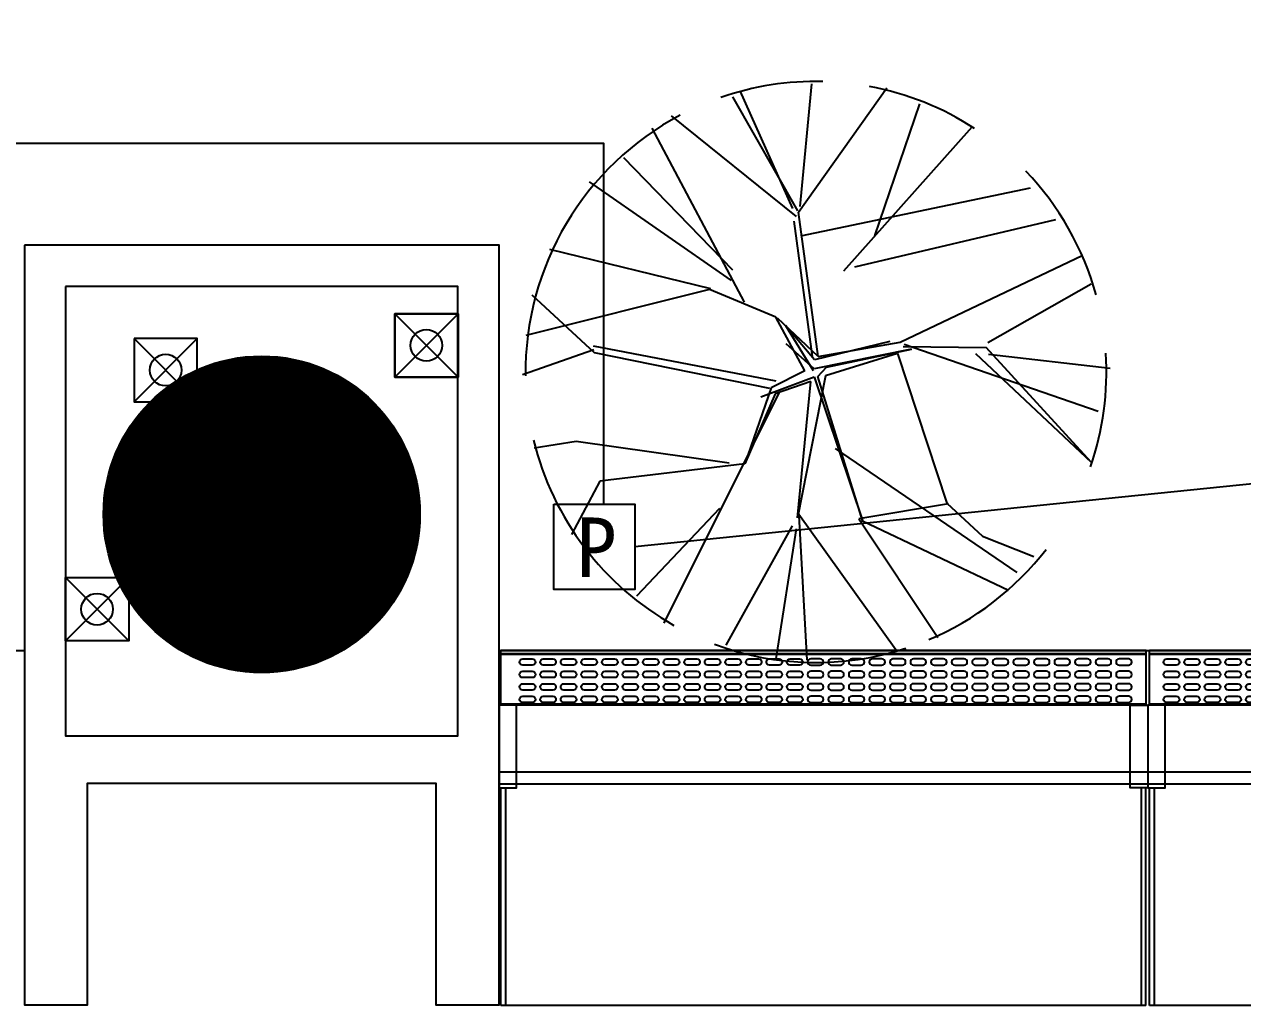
# Model space of a CAD drawing. Extents: x -284868 to 304789, y -137694 to 137894.
# Drawn here: x 68420 to 72270, y -119538 to -116438 of the extents above; entities that cross this region are included whole.
import ezdxf

# ---------------------------------------------------------------- set-up
doc = ezdxf.new("R2010")
doc.units = 0
doc.layers.get('0').update_dxf_attribs({"linetype": 'CONTINUOUS'})
for name, color, linetype in [('0-建筑外轮廓', 8, 'CONTINUOUS'), ('0-建筑柱体', 251, 'CONTINUOUS'), ('0-消防栓(给排水)', 9, 'CONTINUOUS'), ('0-窗', 11, 'CONTINUOUS'), ('EM-插座', 240, 'CONTINUOUS'), ('F-地漏', 8, 'CONTINUOUS'), ('P-平面植物', 251, 'CONTINUOUS'), ('WIRE-照明', 130, 'CONTINUOUS')]:
    doc.layers.add(name, color=color, linetype=linetype)
doc.styles.add('宋体', font='')
doc.styles.get('宋体').set_extended_font_data('SimSun')

# ---------------------------------------------------------------- blocks, each defined once
blk = doc.blocks.new('_YZH')
at = {"const_width": 0.5}
blk.add_lwpolyline([(-0.25, 0, 1), (0.25, 0, 1)], format="xyb", close=True, dxfattribs=at)
at = {"color": 4}
blk.add_circle((0, 0), 0.5, dxfattribs=at)
blk = doc.blocks.new('sgASGHHHH')
at = {"xscale": 1000, "yscale": 1000, "zscale": 1000}
blk.add_blockref('_YZH', (-108645.8, -936321.8), dxfattribs=at)
blk = doc.blocks.new('A$C3B8026B3')
for p, q in [((15445, 949.5), (13505, 949.5)), ((17545, 949.5), (15555, 949.5))]:
    blk.add_line(p, q)
for points in [[(13450, 688), (13505, 688), (13505, 949.5), (13450, 949.5)], [(15500, 688), (15445, 688), (15445, 949.5), (15500, 949.5)], [(15500, 688), (15555, 688), (15555, 949.5), (15500, 949.5)]]:
    blk.add_lwpolyline(points, close=True)
for points in [[(15500, 737.5), (13450, 737.5)], [(17600, 737.5), (15500, 737.5)], [(15500, 700), (13450, 700)], [(17600, 700), (15500, 700)], [(15494, 0), (13456, 0)], [(17594, 0), (15506, 0)]]:
    blk.add_lwpolyline(points)
at = {"elevation": 0}
for points in [[(13456, 0), (13456, 688), (13470.5, 688), (13470.5, 0)], [(15494, 0), (15494, 688), (15479.5, 688), (15479.5, 0)], [(15506, 0), (15506, 688), (15520.5, 688), (15520.5, 0)]]:
    blk.add_lwpolyline(points, dxfattribs=at)
blk = doc.blocks.new('LT-BLK-20221201170113', base_point=(81437.4, -6378.6))
for p, q in [((79349.4, -6218.5, 0), (81437.4, -6218.5)), ((79349.4, -6220.7, 0), (81437.4, -6220.7))]:
    blk.add_line(p, q)
blk.add_lwpolyline([(79349.4, -6208.1), (81437.4, -6208.1), (81437.4, -6378.6), (79349.4, -6378.6)], close=True)
for points in [[(79403.4, -6235), (79433.4, -6235, -1), (79433.4, -6255), (79403.4, -6255, -0.999999)], [(79468.4, -6235), (79498.4, -6235, -1), (79498.4, -6255), (79468.4, -6255, -0.999999)], [(79533.4, -6235), (79563.4, -6235, -1), (79563.4, -6255), (79533.4, -6255, -0.999999)], [(79598.4, -6235), (79628.4, -6235, -1), (79628.4, -6255), (79598.4, -6255, -0.999999)], [(79663.4, -6235), (79693.4, -6235, -1), (79693.4, -6255), (79663.4, -6255, -0.999999)], [(79728.4, -6235), (79758.4, -6235, -1), (79758.4, -6255), (79728.4, -6255, -0.999999)], [(79793.4, -6235), (79823.4, -6235, -1), (79823.4, -6255), (79793.4, -6255, -0.999999)], [(79858.4, -6235), (79888.4, -6235, -1), (79888.4, -6255), (79858.4, -6255, -0.999999)], [(79923.4, -6235), (79953.4, -6235, -1), (79953.4, -6255), (79923.4, -6255, -0.999999)], [(79988.4, -6235), (80018.4, -6235, -1), (80018.4, -6255), (79988.4, -6255, -0.999999)], [(80053.4, -6235), (80083.4, -6235, -1), (80083.4, -6255), (80053.4, -6255, -0.999999)], [(80118.4, -6235), (80148.4, -6235, -1), (80148.4, -6255), (80118.4, -6255, -0.999999)], [(80183.4, -6235), (80213.4, -6235, -1), (80213.4, -6255), (80183.4, -6255, -0.999999)], [(80248.4, -6235), (80278.4, -6235, -1), (80278.4, -6255), (80248.4, -6255, -0.999999)], [(80313.4, -6235), (80343.4, -6235, -1), (80343.4, -6255), (80313.4, -6255, -0.999999)], [(80408.4, -6235), (80378.4, -6235, 1), (80378.4, -6255), (80408.4, -6255, 0.999999)], [(80473.4, -6235), (80443.4, -6235, 1), (80443.4, -6255), (80473.4, -6255, 0.999999)], [(80538.4, -6235), (80508.4, -6235, 1), (80508.4, -6255), (80538.4, -6255, 0.999999)], [(80603.4, -6235), (80573.4, -6235, 1), (80573.4, -6255), (80603.4, -6255, 0.999999)], [(80668.4, -6235), (80638.4, -6235, 1), (80638.4, -6255), (80668.4, -6255, 0.999999)], [(80733.4, -6235), (80703.4, -6235, 1), (80703.4, -6255), (80733.4, -6255, 0.999999)], [(80798.4, -6235), (80768.4, -6235, 1), (80768.4, -6255), (80798.4, -6255, 0.999999)], [(80863.4, -6235), (80833.4, -6235, 1), (80833.4, -6255), (80863.4, -6255, 0.999999)], [(80928.4, -6235), (80898.4, -6235, 1), (80898.4, -6255), (80928.4, -6255, 0.999999)], [(80993.4, -6235), (80963.4, -6235, 1), (80963.4, -6255), (80993.4, -6255, 0.999999)], [(81058.4, -6235), (81028.4, -6235, 1), (81028.4, -6255), (81058.4, -6255, 0.999999)], [(81123.4, -6235), (81093.4, -6235, 1), (81093.4, -6255), (81123.4, -6255, 0.999999)], [(81188.4, -6235), (81158.4, -6235, 1), (81158.4, -6255), (81188.4, -6255, 0.999999)], [(81253.4, -6235), (81223.4, -6235, 1), (81223.4, -6255), (81253.4, -6255, 0.999999)], [(81318.4, -6235), (81288.4, -6235, 1), (81288.4, -6255), (81318.4, -6255, 0.999999)], [(81383.4, -6235), (81353.4, -6235, 1), (81353.4, -6255), (81383.4, -6255, 0.999999)], [(79403.4, -6274.4), (79433.4, -6274.4, -1), (79433.4, -6294.4), (79403.4, -6294.4, -0.999999)], [(79468.4, -6274.4), (79498.4, -6274.4, -1), (79498.4, -6294.4), (79468.4, -6294.4, -0.999999)], [(79533.4, -6274.4), (79563.4, -6274.4, -1), (79563.4, -6294.4), (79533.4, -6294.4, -0.999999)], [(79598.4, -6274.4), (79628.4, -6274.4, -1), (79628.4, -6294.4), (79598.4, -6294.4, -0.999999)], [(79663.4, -6274.4), (79693.4, -6274.4, -1), (79693.4, -6294.4), (79663.4, -6294.4, -0.999999)], [(79728.4, -6274.4), (79758.4, -6274.4, -1), (79758.4, -6294.4), (79728.4, -6294.4, -0.999999)], [(79793.4, -6274.4), (79823.4, -6274.4, -1), (79823.4, -6294.4), (79793.4, -6294.4, -0.999999)], [(79858.4, -6274.4), (79888.4, -6274.4, -1), (79888.4, -6294.4), (79858.4, -6294.4, -0.999999)], [(79923.4, -6274.4), (79953.4, -6274.4, -1), (79953.4, -6294.4), (79923.4, -6294.4, -0.999999)], [(79988.4, -6274.4), (80018.4, -6274.4, -1), (80018.4, -6294.4), (79988.4, -6294.4, -0.999999)], [(80053.4, -6274.4), (80083.4, -6274.4, -1), (80083.4, -6294.4), (80053.4, -6294.4, -0.999999)], [(80118.4, -6274.4), (80148.4, -6274.4, -1), (80148.4, -6294.4), (80118.4, -6294.4, -0.999999)], [(80183.4, -6274.4), (80213.4, -6274.4, -1), (80213.4, -6294.4), (80183.4, -6294.4, -0.999999)], [(80248.4, -6274.4), (80278.4, -6274.4, -1), (80278.4, -6294.4), (80248.4, -6294.4, -0.999999)], [(80313.4, -6274.4), (80343.4, -6274.4, -1), (80343.4, -6294.4), (80313.4, -6294.4, -0.999999)], [(80408.4, -6274.4), (80378.4, -6274.4, 1), (80378.4, -6294.4), (80408.4, -6294.4, 0.999999)], [(80473.4, -6274.4), (80443.4, -6274.4, 1), (80443.4, -6294.4), (80473.4, -6294.4, 0.999999)], [(80538.4, -6274.4), (80508.4, -6274.4, 1), (80508.4, -6294.4), (80538.4, -6294.4, 0.999999)], [(80603.4, -6274.4), (80573.4, -6274.4, 1), (80573.4, -6294.4), (80603.4, -6294.4, 0.999999)], [(80668.4, -6274.4), (80638.4, -6274.4, 1), (80638.4, -6294.4), (80668.4, -6294.4, 0.999999)], [(80733.4, -6274.4), (80703.4, -6274.4, 1), (80703.4, -6294.4), (80733.4, -6294.4, 0.999999)], [(80798.4, -6274.4), (80768.4, -6274.4, 1), (80768.4, -6294.4), (80798.4, -6294.4, 0.999999)], [(80863.4, -6274.4), (80833.4, -6274.4, 1), (80833.4, -6294.4), (80863.4, -6294.4, 0.999999)], [(80928.4, -6274.4), (80898.4, -6274.4, 1), (80898.4, -6294.4), (80928.4, -6294.4, 0.999999)], [(80993.4, -6274.4), (80963.4, -6274.4, 1), (80963.4, -6294.4), (80993.4, -6294.4, 0.999999)], [(81058.4, -6274.4), (81028.4, -6274.4, 1), (81028.4, -6294.4), (81058.4, -6294.4, 0.999999)], [(81123.4, -6274.4), (81093.4, -6274.4, 1), (81093.4, -6294.4), (81123.4, -6294.4, 0.999999)], [(81188.4, -6274.4), (81158.4, -6274.4, 1), (81158.4, -6294.4), (81188.4, -6294.4, 0.999999)], [(81253.4, -6274.4), (81223.4, -6274.4, 1), (81223.4, -6294.4), (81253.4, -6294.4, 0.999999)], [(81318.4, -6274.4), (81288.4, -6274.4, 1), (81288.4, -6294.4), (81318.4, -6294.4, 0.999999)], [(81383.4, -6274.4), (81353.4, -6274.4, 1), (81353.4, -6294.4), (81383.4, -6294.4, 0.999999)], [(79403.4, -6313.8), (79433.4, -6313.8, -1), (79433.4, -6333.8), (79403.4, -6333.8, -0.999999)], [(79468.4, -6313.8), (79498.4, -6313.8, -1), (79498.4, -6333.8), (79468.4, -6333.8, -0.999999)], [(79533.4, -6313.8), (79563.4, -6313.8, -1), (79563.4, -6333.8), (79533.4, -6333.8, -0.999999)], [(79598.4, -6313.8), (79628.4, -6313.8, -1), (79628.4, -6333.8), (79598.4, -6333.8, -0.999999)], [(79663.4, -6313.8), (79693.4, -6313.8, -1), (79693.4, -6333.8), (79663.4, -6333.8, -0.999999)], [(79728.4, -6313.8), (79758.4, -6313.8, -1), (79758.4, -6333.8), (79728.4, -6333.8, -0.999999)], [(79793.4, -6313.8), (79823.4, -6313.8, -1), (79823.4, -6333.8), (79793.4, -6333.8, -0.999999)], [(79858.4, -6313.8), (79888.4, -6313.8, -1), (79888.4, -6333.8), (79858.4, -6333.8, -0.999999)], [(79923.4, -6313.8), (79953.4, -6313.8, -1), (79953.4, -6333.8), (79923.4, -6333.8, -0.999999)], [(79988.4, -6313.8), (80018.4, -6313.8, -1), (80018.4, -6333.8), (79988.4, -6333.8, -0.999999)], [(80053.4, -6313.8), (80083.4, -6313.8, -1), (80083.4, -6333.8), (80053.4, -6333.8, -0.999999)], [(80118.4, -6313.8), (80148.4, -6313.8, -1), (80148.4, -6333.8), (80118.4, -6333.8, -0.999999)], [(80183.4, -6313.8), (80213.4, -6313.8, -1), (80213.4, -6333.8), (80183.4, -6333.8, -0.999999)], [(80248.4, -6313.8), (80278.4, -6313.8, -1), (80278.4, -6333.8), (80248.4, -6333.8, -0.999999)], [(80313.4, -6313.8), (80343.4, -6313.8, -1), (80343.4, -6333.8), (80313.4, -6333.8, -0.999999)], [(80408.4, -6313.8), (80378.4, -6313.8, 1), (80378.4, -6333.8), (80408.4, -6333.8, 0.999999)], [(80473.4, -6313.8), (80443.4, -6313.8, 1), (80443.4, -6333.8), (80473.4, -6333.8, 0.999999)], [(80538.4, -6313.8), (80508.4, -6313.8, 1), (80508.4, -6333.8), (80538.4, -6333.8, 0.999999)], [(80603.4, -6313.8), (80573.4, -6313.8, 1), (80573.4, -6333.8), (80603.4, -6333.8, 0.999999)], [(80668.4, -6313.8), (80638.4, -6313.8, 1), (80638.4, -6333.8), (80668.4, -6333.8, 0.999999)], [(80733.4, -6313.8), (80703.4, -6313.8, 1), (80703.4, -6333.8), (80733.4, -6333.8, 0.999999)], [(80798.4, -6313.8), (80768.4, -6313.8, 1), (80768.4, -6333.8), (80798.4, -6333.8, 0.999999)], [(80863.4, -6313.8), (80833.4, -6313.8, 1), (80833.4, -6333.8), (80863.4, -6333.8, 0.999999)], [(80928.4, -6313.8), (80898.4, -6313.8, 1), (80898.4, -6333.8), (80928.4, -6333.8, 0.999999)], [(80993.4, -6313.8), (80963.4, -6313.8, 1), (80963.4, -6333.8), (80993.4, -6333.8, 0.999999)], [(81058.4, -6313.8), (81028.4, -6313.8, 1), (81028.4, -6333.8), (81058.4, -6333.8, 0.999999)], [(81123.4, -6313.8), (81093.4, -6313.8, 1), (81093.4, -6333.8), (81123.4, -6333.8, 0.999999)], [(81188.4, -6313.8), (81158.4, -6313.8, 1), (81158.4, -6333.8), (81188.4, -6333.8, 0.999999)], [(81253.4, -6313.8), (81223.4, -6313.8, 1), (81223.4, -6333.8), (81253.4, -6333.8, 0.999999)], [(81318.4, -6313.8), (81288.4, -6313.8, 1), (81288.4, -6333.8), (81318.4, -6333.8, 0.999999)], [(81383.4, -6313.8), (81353.4, -6313.8, 1), (81353.4, -6333.8), (81383.4, -6333.8, 0.999999)], [(79403.4, -6353.1), (79433.4, -6353.1, -1), (79433.4, -6373.1), (79403.4, -6373.1, -0.999999)], [(79468.4, -6353.1), (79498.4, -6353.1, -1), (79498.4, -6373.1), (79468.4, -6373.1, -0.999999)], [(79533.4, -6353.1), (79563.4, -6353.1, -1), (79563.4, -6373.1), (79533.4, -6373.1, -0.999999)], [(79598.4, -6353.1), (79628.4, -6353.1, -1), (79628.4, -6373.1), (79598.4, -6373.1, -0.999999)], [(79663.4, -6353.1), (79693.4, -6353.1, -1), (79693.4, -6373.1), (79663.4, -6373.1, -0.999999)], [(79728.4, -6353.1), (79758.4, -6353.1, -1), (79758.4, -6373.1), (79728.4, -6373.1, -0.999999)], [(79793.4, -6353.1), (79823.4, -6353.1, -1), (79823.4, -6373.1), (79793.4, -6373.1, -0.999999)], [(79858.4, -6353.1), (79888.4, -6353.1, -1), (79888.4, -6373.1), (79858.4, -6373.1, -0.999999)], [(79923.4, -6353.1), (79953.4, -6353.1, -1), (79953.4, -6373.1), (79923.4, -6373.1, -0.999999)], [(79988.4, -6353.1), (80018.4, -6353.1, -1), (80018.4, -6373.1), (79988.4, -6373.1, -0.999999)], [(80053.4, -6353.1), (80083.4, -6353.1, -1), (80083.4, -6373.1), (80053.4, -6373.1, -0.999999)], [(80118.4, -6353.1), (80148.4, -6353.1, -1), (80148.4, -6373.1), (80118.4, -6373.1, -0.999999)], [(80183.4, -6353.1), (80213.4, -6353.1, -1), (80213.4, -6373.1), (80183.4, -6373.1, -0.999999)], [(80248.4, -6353.1), (80278.4, -6353.1, -1), (80278.4, -6373.1), (80248.4, -6373.1, -0.999999)], [(80313.4, -6353.1), (80343.4, -6353.1, -1), (80343.4, -6373.1), (80313.4, -6373.1, -0.999999)], [(80408.4, -6353.1), (80378.4, -6353.1, 1), (80378.4, -6373.1), (80408.4, -6373.1, 0.999999)], [(80473.4, -6353.1), (80443.4, -6353.1, 1), (80443.4, -6373.1), (80473.4, -6373.1, 0.999999)], [(80538.4, -6353.1), (80508.4, -6353.1, 1), (80508.4, -6373.1), (80538.4, -6373.1, 0.999999)], [(80603.4, -6353.1), (80573.4, -6353.1, 1), (80573.4, -6373.1), (80603.4, -6373.1, 0.999999)], [(80668.4, -6353.1), (80638.4, -6353.1, 1), (80638.4, -6373.1), (80668.4, -6373.1, 0.999999)], [(80733.4, -6353.1), (80703.4, -6353.1, 1), (80703.4, -6373.1), (80733.4, -6373.1, 0.999999)], [(80798.4, -6353.1), (80768.4, -6353.1, 1), (80768.4, -6373.1), (80798.4, -6373.1, 0.999999)], [(80863.4, -6353.1), (80833.4, -6353.1, 1), (80833.4, -6373.1), (80863.4, -6373.1, 0.999999)], [(80928.4, -6353.1), (80898.4, -6353.1, 1), (80898.4, -6373.1), (80928.4, -6373.1, 0.999999)], [(80993.4, -6353.1), (80963.4, -6353.1, 1), (80963.4, -6373.1), (80993.4, -6373.1, 0.999999)], [(81058.4, -6353.1), (81028.4, -6353.1, 1), (81028.4, -6373.1), (81058.4, -6373.1, 0.999999)], [(81123.4, -6353.1), (81093.4, -6353.1, 1), (81093.4, -6373.1), (81123.4, -6373.1, 0.999999)], [(81188.4, -6353.1), (81158.4, -6353.1, 1), (81158.4, -6373.1), (81188.4, -6373.1, 0.999999)], [(81253.4, -6353.1), (81223.4, -6353.1, 1), (81223.4, -6373.1), (81253.4, -6373.1, 0.999999)], [(81318.4, -6353.1), (81288.4, -6353.1, 1), (81288.4, -6373.1), (81318.4, -6373.1, 0.999999)], [(81383.4, -6353.1), (81353.4, -6353.1, 1), (81353.4, -6373.1), (81383.4, -6373.1, 0.999999)]]:
    blk.add_lwpolyline(points, format="xyb", close=True)
blk = doc.blocks.new('A$C678165FB')
for p, q in [((-24294, -540.4, 0), (-22256, -540.4)), ((-24294, -542.5, 0), (-22256, -542.5))]:
    blk.add_line(p, q)
for points in [[(-36630.5, 3800), (-36630.5, -530.5), (-25800, -530.5)], [(-24300, -530.5), (-11800, -530.5)]]:
    blk.add_lwpolyline(points)
blk.add_lwpolyline([(-24294, -530), (-22256, -530), (-22256, -700.5), (-24294, -700.5)], close=True)
for points in [[(-24225, -556.9), (-24195, -556.9, -1), (-24195, -576.9), (-24225, -576.9, -0.999999)], [(-24160, -556.9), (-24130, -556.9, -1), (-24130, -576.9), (-24160, -576.9, -0.999999)], [(-24095, -556.9), (-24065, -556.9, -1), (-24065, -576.9), (-24095, -576.9, -0.999999)], [(-24030, -556.9), (-24000, -556.9, -1), (-24000, -576.9), (-24030, -576.9, -0.999999)], [(-23965, -556.9), (-23935, -556.9, -1), (-23935, -576.9), (-23965, -576.9, -0.999999)], [(-23900, -556.9), (-23870, -556.9, -1), (-23870, -576.9), (-23900, -576.9, -0.999999)], [(-23835, -556.9), (-23805, -556.9, -1), (-23805, -576.9), (-23835, -576.9, -0.999999)], [(-23770, -556.9), (-23740, -556.9, -1), (-23740, -576.9), (-23770, -576.9, -0.999999)], [(-23705, -556.9), (-23675, -556.9, -1), (-23675, -576.9), (-23705, -576.9, -0.999999)], [(-23640, -556.9), (-23610, -556.9, -1), (-23610, -576.9), (-23640, -576.9, -0.999999)], [(-23575, -556.9), (-23545, -556.9, -1), (-23545, -576.9), (-23575, -576.9, -0.999999)], [(-23510, -556.9), (-23480, -556.9, -1), (-23480, -576.9), (-23510, -576.9, -0.999999)], [(-23445, -556.9), (-23415, -556.9, -1), (-23415, -576.9), (-23445, -576.9, -0.999999)], [(-23380, -556.9), (-23350, -556.9, -1), (-23350, -576.9), (-23380, -576.9, -0.999999)], [(-23285, -556.9), (-23315, -556.9, 1), (-23315, -576.9), (-23285, -576.9, 0.999999)], [(-23220, -556.9), (-23250, -556.9, 1), (-23250, -576.9), (-23220, -576.9, 0.999999)], [(-23155, -556.9), (-23185, -556.9, 1), (-23185, -576.9), (-23155, -576.9, 0.999999)], [(-23090, -556.9), (-23120, -556.9, 1), (-23120, -576.9), (-23090, -576.9, 0.999999)], [(-23025, -556.9), (-23055, -556.9, 1), (-23055, -576.9), (-23025, -576.9, 0.999999)], [(-22960, -556.9), (-22990, -556.9, 1), (-22990, -576.9), (-22960, -576.9, 0.999999)], [(-22895, -556.9), (-22925, -556.9, 1), (-22925, -576.9), (-22895, -576.9, 0.999999)], [(-22830, -556.9), (-22860, -556.9, 1), (-22860, -576.9), (-22830, -576.9, 0.999999)], [(-22765, -556.9), (-22795, -556.9, 1), (-22795, -576.9), (-22765, -576.9, 0.999999)], [(-22700, -556.9), (-22730, -556.9, 1), (-22730, -576.9), (-22700, -576.9, 0.999999)], [(-22635, -556.9), (-22665, -556.9, 1), (-22665, -576.9), (-22635, -576.9, 0.999999)], [(-22570, -556.9), (-22600, -556.9, 1), (-22600, -576.9), (-22570, -576.9, 0.999999)], [(-22505, -556.9), (-22535, -556.9, 1), (-22535, -576.9), (-22505, -576.9, 0.999999)], [(-22440, -556.9), (-22470, -556.9, 1), (-22470, -576.9), (-22440, -576.9, 0.999999)], [(-22375, -556.9), (-22405, -556.9, 1), (-22405, -576.9), (-22375, -576.9, 0.999999)], [(-22310, -556.9), (-22340, -556.9, 1), (-22340, -576.9), (-22310, -576.9, 0.999999)], [(-24225, -596.2), (-24195, -596.2, -1), (-24195, -616.2), (-24225, -616.2, -0.999999)], [(-24160, -596.2), (-24130, -596.2, -1), (-24130, -616.2), (-24160, -616.2, -0.999999)], [(-24095, -596.2), (-24065, -596.2, -1), (-24065, -616.2), (-24095, -616.2, -0.999999)], [(-24030, -596.2), (-24000, -596.2, -1), (-24000, -616.2), (-24030, -616.2, -0.999999)], [(-23965, -596.2), (-23935, -596.2, -1), (-23935, -616.2), (-23965, -616.2, -0.999999)], [(-23900, -596.2), (-23870, -596.2, -1), (-23870, -616.2), (-23900, -616.2, -0.999999)], [(-23835, -596.2), (-23805, -596.2, -1), (-23805, -616.2), (-23835, -616.2, -0.999999)], [(-23770, -596.2), (-23740, -596.2, -1), (-23740, -616.2), (-23770, -616.2, -0.999999)], [(-23705, -596.2), (-23675, -596.2, -1), (-23675, -616.2), (-23705, -616.2, -0.999999)], [(-23640, -596.2), (-23610, -596.2, -1), (-23610, -616.2), (-23640, -616.2, -0.999999)], [(-23575, -596.2), (-23545, -596.2, -1), (-23545, -616.2), (-23575, -616.2, -0.999999)], [(-23510, -596.2), (-23480, -596.2, -1), (-23480, -616.2), (-23510, -616.2, -0.999999)], [(-23445, -596.2), (-23415, -596.2, -1), (-23415, -616.2), (-23445, -616.2, -0.999999)], [(-23380, -596.2), (-23350, -596.2, -1), (-23350, -616.2), (-23380, -616.2, -0.999999)], [(-23285, -596.2), (-23315, -596.2, 1), (-23315, -616.2), (-23285, -616.2, 0.999999)], [(-23220, -596.2), (-23250, -596.2, 1), (-23250, -616.2), (-23220, -616.2, 0.999999)], [(-23155, -596.2), (-23185, -596.2, 1), (-23185, -616.2), (-23155, -616.2, 0.999999)], [(-23090, -596.2), (-23120, -596.2, 1), (-23120, -616.2), (-23090, -616.2, 0.999999)], [(-23025, -596.2), (-23055, -596.2, 1), (-23055, -616.2), (-23025, -616.2, 0.999999)], [(-22960, -596.2), (-22990, -596.2, 1), (-22990, -616.2), (-22960, -616.2, 0.999999)], [(-22895, -596.2), (-22925, -596.2, 1), (-22925, -616.2), (-22895, -616.2, 0.999999)], [(-22830, -596.2), (-22860, -596.2, 1), (-22860, -616.2), (-22830, -616.2, 0.999999)], [(-22765, -596.2), (-22795, -596.2, 1), (-22795, -616.2), (-22765, -616.2, 0.999999)], [(-22700, -596.2), (-22730, -596.2, 1), (-22730, -616.2), (-22700, -616.2, 0.999999)], [(-22635, -596.2), (-22665, -596.2, 1), (-22665, -616.2), (-22635, -616.2, 0.999999)], [(-22570, -596.2), (-22600, -596.2, 1), (-22600, -616.2), (-22570, -616.2, 0.999999)], [(-22505, -596.2), (-22535, -596.2, 1), (-22535, -616.2), (-22505, -616.2, 0.999999)], [(-22440, -596.2), (-22470, -596.2, 1), (-22470, -616.2), (-22440, -616.2, 0.999999)], [(-22375, -596.2), (-22405, -596.2, 1), (-22405, -616.2), (-22375, -616.2, 0.999999)], [(-22310, -596.2), (-22340, -596.2, 1), (-22340, -616.2), (-22310, -616.2, 0.999999)], [(-24225, -635.6), (-24195, -635.6, -1), (-24195, -655.6), (-24225, -655.6, -0.999999)], [(-24160, -635.6), (-24130, -635.6, -1), (-24130, -655.6), (-24160, -655.6, -0.999999)], [(-24095, -635.6), (-24065, -635.6, -1), (-24065, -655.6), (-24095, -655.6, -0.999999)], [(-24030, -635.6), (-24000, -635.6, -1), (-24000, -655.6), (-24030, -655.6, -0.999999)], [(-23965, -635.6), (-23935, -635.6, -1), (-23935, -655.6), (-23965, -655.6, -0.999999)], [(-23900, -635.6), (-23870, -635.6, -1), (-23870, -655.6), (-23900, -655.6, -0.999999)], [(-23835, -635.6), (-23805, -635.6, -1), (-23805, -655.6), (-23835, -655.6, -0.999999)], [(-23770, -635.6), (-23740, -635.6, -1), (-23740, -655.6), (-23770, -655.6, -0.999999)], [(-23705, -635.6), (-23675, -635.6, -1), (-23675, -655.6), (-23705, -655.6, -0.999999)], [(-23640, -635.6), (-23610, -635.6, -1), (-23610, -655.6), (-23640, -655.6, -0.999999)], [(-23575, -635.6), (-23545, -635.6, -1), (-23545, -655.6), (-23575, -655.6, -0.999999)], [(-23510, -635.6), (-23480, -635.6, -1), (-23480, -655.6), (-23510, -655.6, -0.999999)], [(-23445, -635.6), (-23415, -635.6, -1), (-23415, -655.6), (-23445, -655.6, -0.999999)], [(-23380, -635.6), (-23350, -635.6, -1), (-23350, -655.6), (-23380, -655.6, -0.999999)], [(-23285, -635.6), (-23315, -635.6, 1), (-23315, -655.6), (-23285, -655.6, 0.999999)], [(-23220, -635.6), (-23250, -635.6, 1), (-23250, -655.6), (-23220, -655.6, 0.999999)], [(-23155, -635.6), (-23185, -635.6, 1), (-23185, -655.6), (-23155, -655.6, 0.999999)], [(-23090, -635.6), (-23120, -635.6, 1), (-23120, -655.6), (-23090, -655.6, 0.999999)], [(-23025, -635.6), (-23055, -635.6, 1), (-23055, -655.6), (-23025, -655.6, 0.999999)], [(-22960, -635.6), (-22990, -635.6, 1), (-22990, -655.6), (-22960, -655.6, 0.999999)], [(-22895, -635.6), (-22925, -635.6, 1), (-22925, -655.6), (-22895, -655.6, 0.999999)], [(-22830, -635.6), (-22860, -635.6, 1), (-22860, -655.6), (-22830, -655.6, 0.999999)], [(-22765, -635.6), (-22795, -635.6, 1), (-22795, -655.6), (-22765, -655.6, 0.999999)], [(-22700, -635.6), (-22730, -635.6, 1), (-22730, -655.6), (-22700, -655.6, 0.999999)], [(-22635, -635.6), (-22665, -635.6, 1), (-22665, -655.6), (-22635, -655.6, 0.999999)], [(-22570, -635.6), (-22600, -635.6, 1), (-22600, -655.6), (-22570, -655.6, 0.999999)], [(-22505, -635.6), (-22535, -635.6, 1), (-22535, -655.6), (-22505, -655.6, 0.999999)], [(-22440, -635.6), (-22470, -635.6, 1), (-22470, -655.6), (-22440, -655.6, 0.999999)], [(-22375, -635.6), (-22405, -635.6, 1), (-22405, -655.6), (-22375, -655.6, 0.999999)], [(-22310, -635.6), (-22340, -635.6, 1), (-22340, -655.6), (-22310, -655.6, 0.999999)], [(-24225, -675), (-24195, -675, -1), (-24195, -695), (-24225, -695, -0.999999)], [(-24160, -675), (-24130, -675, -1), (-24130, -695), (-24160, -695, -0.999999)], [(-24095, -675), (-24065, -675, -1), (-24065, -695), (-24095, -695, -0.999999)], [(-24030, -675), (-24000, -675, -1), (-24000, -695), (-24030, -695, -0.999999)], [(-23965, -675), (-23935, -675, -1), (-23935, -695), (-23965, -695, -0.999999)], [(-23900, -675), (-23870, -675, -1), (-23870, -695), (-23900, -695, -0.999999)], [(-23835, -675), (-23805, -675, -1), (-23805, -695), (-23835, -695, -0.999999)], [(-23770, -675), (-23740, -675, -1), (-23740, -695), (-23770, -695, -0.999999)], [(-23705, -675), (-23675, -675, -1), (-23675, -695), (-23705, -695, -0.999999)], [(-23640, -675), (-23610, -675, -1), (-23610, -695), (-23640, -695, -0.999999)], [(-23575, -675), (-23545, -675, -1), (-23545, -695), (-23575, -695, -0.999999)], [(-23510, -675), (-23480, -675, -1), (-23480, -695), (-23510, -695, -0.999999)], [(-23445, -675), (-23415, -675, -1), (-23415, -695), (-23445, -695, -0.999999)], [(-23380, -675), (-23350, -675, -1), (-23350, -695), (-23380, -695, -0.999999)], [(-23285, -675), (-23315, -675, 1), (-23315, -695), (-23285, -695, 0.999999)], [(-23220, -675), (-23250, -675, 1), (-23250, -695), (-23220, -695, 0.999999)], [(-23155, -675), (-23185, -675, 1), (-23185, -695), (-23155, -695, 0.999999)], [(-23090, -675), (-23120, -675, 1), (-23120, -695), (-23090, -695, 0.999999)], [(-23025, -675), (-23055, -675, 1), (-23055, -695), (-23025, -695, 0.999999)], [(-22960, -675), (-22990, -675, 1), (-22990, -695), (-22960, -695, 0.999999)], [(-22895, -675), (-22925, -675, 1), (-22925, -695), (-22895, -695, 0.999999)], [(-22830, -675), (-22860, -675, 1), (-22860, -695), (-22830, -695, 0.999999)], [(-22765, -675), (-22795, -675, 1), (-22795, -695), (-22765, -695, 0.999999)], [(-22700, -675), (-22730, -675, 1), (-22730, -695), (-22700, -695, 0.999999)], [(-22635, -675), (-22665, -675, 1), (-22665, -695), (-22635, -695, 0.999999)], [(-22570, -675), (-22600, -675, 1), (-22600, -695), (-22570, -695, 0.999999)], [(-22505, -675), (-22535, -675, 1), (-22535, -695), (-22505, -695, 0.999999)], [(-22440, -675), (-22470, -675, 1), (-22470, -695), (-22440, -695, 0.999999)], [(-22375, -675), (-22405, -675, 1), (-22405, -695), (-22375, -695, 0.999999)], [(-22310, -675), (-22340, -675, 1), (-22340, -695), (-22310, -695, 0.999999)]]:
    blk.add_lwpolyline(points, format="xyb", close=True)
blk.add_blockref('LT-BLK-20221201170113', (-20156, -700.5))
blk = doc.blocks.new('A$C10332E08')
for p, q in [((250, 0), (0, 250)), ((250, 250), (0, 0))]:
    blk.add_line(p, q)
blk.add_lwpolyline([(0, 250), (250, 250), (250, 0), (0, 0)], close=True)
blk = doc.blocks.new('A$C2AC726D9')
for centre in [(11570.6, -50816.5), (11570.6, -50816.5), (10746.6, -50894.7, 0), (10530, -51650)]:
    blk.add_circle(centre, 50)
at = {"zscale": 0.8}
for p, xscale, yscale, rotation in [((11470.6, -50716.5), 0.8, 0.8, 270), ((11470.6, -50916.5), -0.8, 0.8, 270), ((10846.6, -50794.7, 0), -0.8000000000000078, 0.8000000000000078, 90), ((10430, -51550), 0.8, 0.8, 270)]:
    blk.add_blockref('A$C10332E08', p, dxfattribs=dict(at, xscale=xscale, yscale=yscale, rotation=rotation))
blk = doc.blocks.new('yld.studio@foxmail.com-2-220')
at = {"color": 251, "ltscale": 100}
for p, q in [((8513.9, -109870.1), (8534.1, -109657.1)), ((8510.1, -109877.5), (8397.2, -109679.9)), ((8501.1, -109873.4), (8409.6, -109669)), ((8511.1, -109879.5), (8664.3, -109664.1)), ((8643.6, -109920.9), (8721.4, -109692)), ((8507.4, -109887.1), (8290.8, -109712.8)), ((8417.6, -110035.7), (8256.9, -109733.9)), ((8589.8, -109981.6), (8812.1, -109731.5)), ((8397.2, -109980.4), (8208.1, -109785.5)), ((8394.9, -109998.4), (8148.5, -109827.1)), ((8515.1, -109920.7), (8913.5, -109837.6)), ((8545.1, -110130), (8511.1, -109879.5)), ((8535.1, -110130.3), (8503.4, -109895.4)), ((8608.5, -109974.4), (8957.6, -109892.2)), ((8358.7, -110012.5), (8079.5, -109944.3)), ((8687.6, -110105.4), (9004.3, -109954.2)), ((8356.4, -110013.7), (8038, -110093.8)), ((8471.5, -110062), (8356.4, -110013.7)), ((8839.3, -110105.6), (9019, -110003.9)), ((8157, -110123.6), (8048.7, -110023.6)), ((8521.9, -110154.8), (8471.5, -110062)), ((8545.1, -110130), (8474.7, -110063.6)), ((8488.6, -110076.5), (8536.7, -110154.5)), ((8539, -110135.6), (8488.6, -110076.5)), ((8155.7, -110118.3), (8032.3, -110161.7)), ((8472.3, -110172.8), (8155.6, -110112.1)), ((8461.2, -110185.6), (8157, -110123.6)), ((8538, -110151.7), (8489.4, -110108)), ((8707.1, -110117.1), (8538, -110151.7)), ((8669.6, -110104.1), (8539, -110135.6)), ((8545.1, -110130), (8687.6, -110105.4)), ((8559.5, -110148.7), (8707.1, -110117.1)), ((8692.8, -110112.7), (8836.9, -110114.6)), ((8694.6, -110108.9), (9030.8, -110225)), ((9019, -110313.5), (8836.9, -110114.6)), ((8682.6, -110125.1), (8557.8, -110163.7)), ((8682.6, -110125.1), (8768.3, -110384.4)), ((8818.2, -110125.1), (9019, -110313.5)), ((8840.8, -110125.9), (9051.6, -110150.2)), ((8445.9, -110200), (8538.1, -110165.1)), ((8521.9, -110154.8), (8463.3, -110184.6)), ((8557.8, -110163.7), (8509.5, -110410)), ((8538.1, -110165.1), (8622.5, -110416.5)), ((8544.7, -110164.9), (8559.5, -110148.7)), ((8622.5, -110416.5), (8544.7, -110164.9)), ((8463.3, -110184.6), (8417.7, -110316.4)), ((8532.4, -110173.4), (8470.5, -110194.6)), ((8509.5, -110410), (8532.4, -110173.4)), ((8477.1, -110193.3), (8277.6, -110592.7)), ((8470.5, -110194.6), (8417.7, -110316.4)), ((8125, -110277.7), (8052.4, -110289.4)), ((8391, -110315.4), (8125, -110277.7)), ((8574.8, -110289.9), (8890.1, -110505.1)), ((8417.7, -110316.4), (8166.6, -110346.4)), ((8166.6, -110346.4), (8117, -110438.8)), ((8373.7, -110393.6), (8229.8, -110545.8)), ((8771.5, -110385.9), (8615.9, -110411.9)), ((8768.3, -110384.4), (8830.5, -110442)), ((8511.4, -110403.8), (8679.8, -110638.2)), ((8511.4, -110406.1), (8525.2, -110657)), ((8615.9, -110411.9), (8752.8, -110617.3)), ((8622.3, -110415), (8875.2, -110535.6)), ((8500, -110423.7), (8384.7, -110630.9)), ((8507.1, -110429.3), (8471.5, -110654.4)), ((8830.5, -110442), (8919.5, -110477.1))]:
    blk.add_line(p, q, dxfattribs=at)
for start, end in [(88.6766, 109.1318), (56.9006, 79.3688), (117.8667, 180.7636), (15.425, 43.7388), (340.9435, 3.7139), (193.5797, 240.7292), (292.8624, 322.3567), (249.5801, 287.9773)]:
    blk.add_arc((8541.4, -110156.9), 504, start, end, dxfattribs=at)
blk = doc.blocks.new('A$C55573B10')
at = {"ltscale": 5}
blk.add_lwpolyline([(0, 1.152), (1.097, 1.152), (1.097, 0), (0, 0)], close=True, dxfattribs=at)
at = {"style": '宋体'}
blk.add_text('P', height=0.804, dxfattribs=at).set_placement((0.305, 0.169))

msp = doc.modelspace()

# ---------------------------------------------------------------- linework, layer by layer
at = {"layer": '0-建筑外轮廓', "color": 42}
msp.add_lwpolyline([(68420.2, -117135.8), (68420.2, -119535.8), (68620.2, -119535.8), (68620.2, -118835.8), (69720.2, -118835.8), (69720.2, -119535.8), (69920.2, -119535.8), (69920.2, -117135.8)], close=True, dxfattribs=at)
at = {"layer": '0-建筑外轮廓', "color": 251}
msp.add_lwpolyline([(68550.2, -117265.8), (68550.2, -118685.8), (69790.2, -118685.8), (69790.2, -117265.8)], close=True, dxfattribs=at)
at = {"layer": 'WIRE-照明'}
for points in [[(70251.7, -117954.1), (70251.7, -116814.2), (68193.1, -116814.2), (58513.7, -116814.2), (57919.7, -114520.6)], [(82641.9, -116835.8), (70349.7, -118089)]]:
    msp.add_lwpolyline(points, dxfattribs=at)

# ---------------------------------------------------------------- block references
at = {"layer": '0-建筑柱体'}
msp.add_blockref('sgASGHHHH', (177816, 818335.5), dxfattribs=at)
at = {"layer": '0-消防栓(给排水)', "color": 0}
msp.add_blockref('A$C2AC726D9', (58120.2, -66635.8), dxfattribs=at)
at = {"layer": '0-窗'}
msp.add_blockref('A$C3B8026B3', (56470.2, -119538.5), dxfattribs=at)
at = {"layer": 'EM-插座', "ltscale": 5, "xscale": 234.0720193454588, "yscale": 234.0720193454588, "zscale": 234.0720193454588}
msp.add_blockref('A$C55573B10', (70093, -118223.8), dxfattribs=at)
at = {"layer": 'F-地漏'}
msp.add_blockref('A$C678165FB', (94220.2, -117885.8), dxfattribs=at)
at = {"layer": 'P-平面植物', "xscale": 1.82144713234278, "yscale": 1.82144713234278, "zscale": 1.82144713234278}
msp.add_blockref('yld.studio@foxmail.com-2-220', (55364.3, 83108.8), dxfattribs=at)

doc.saveas('drawing.dxf')
